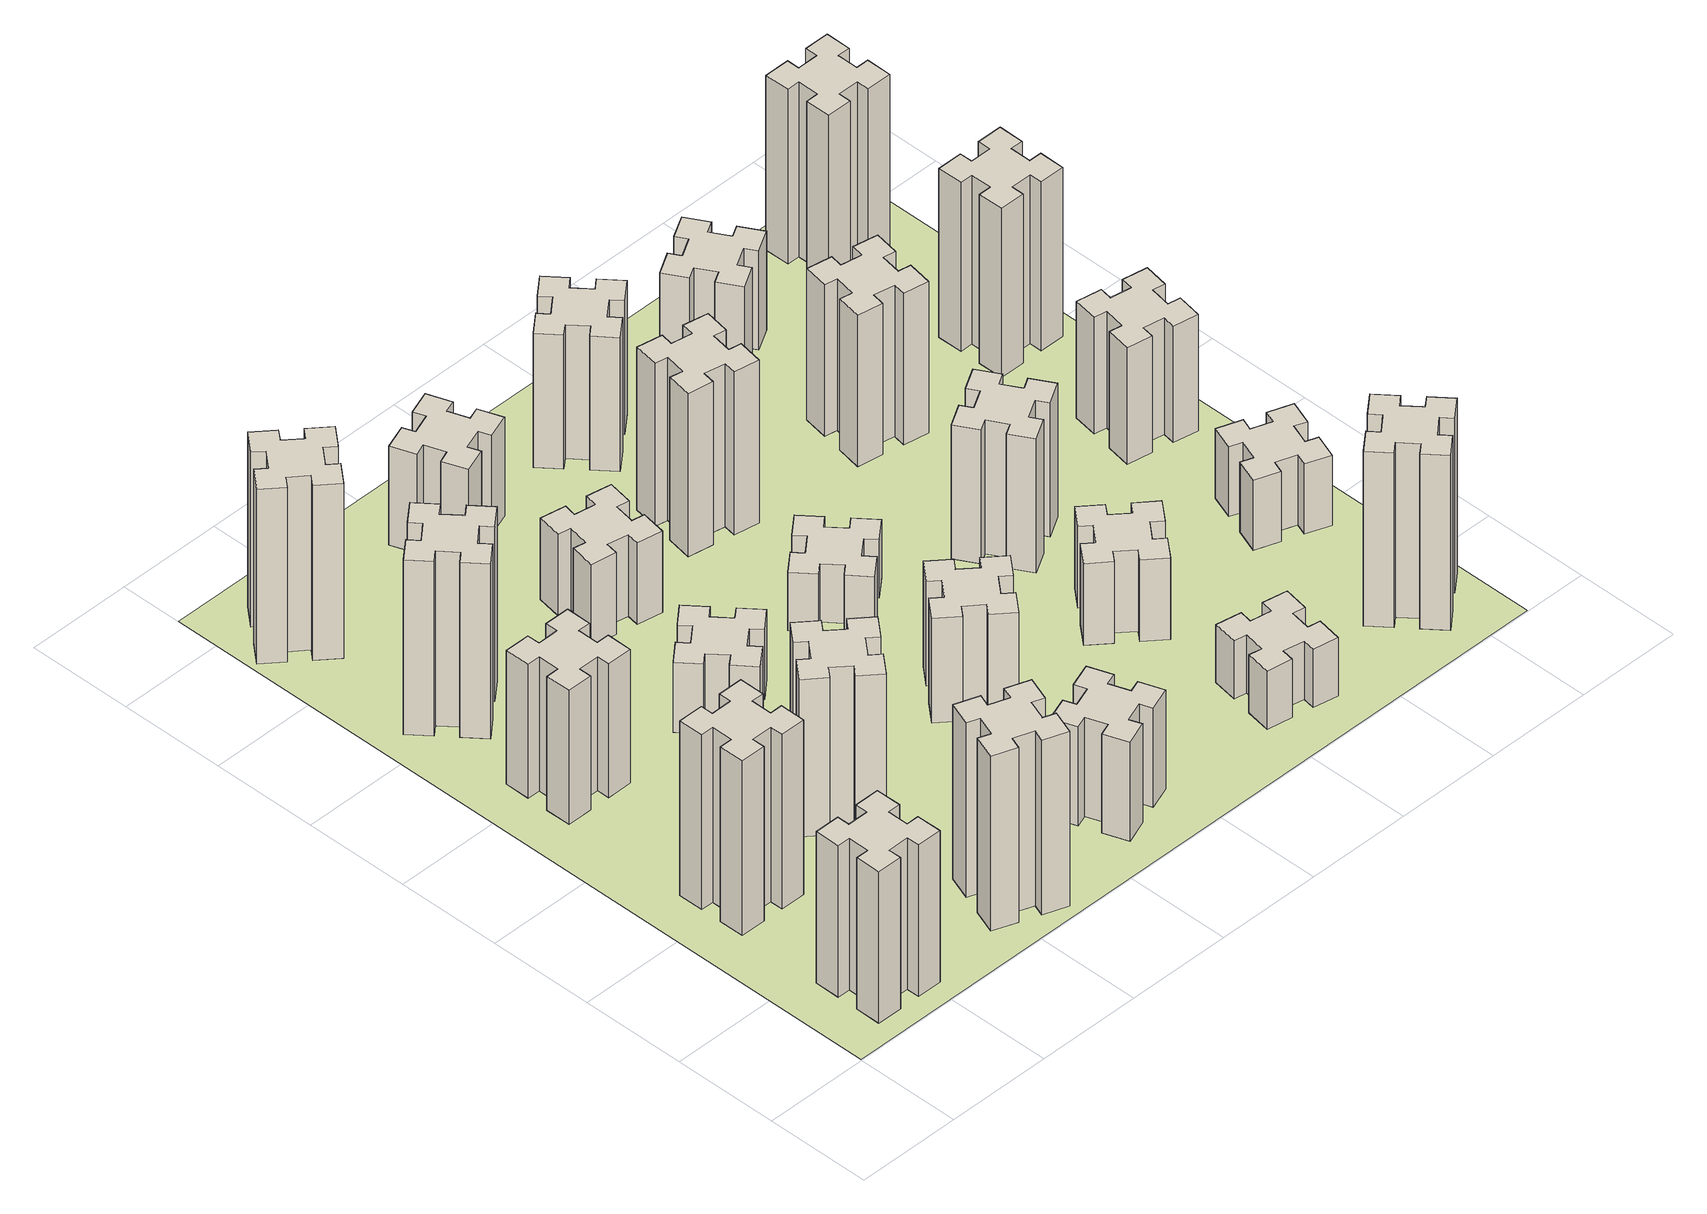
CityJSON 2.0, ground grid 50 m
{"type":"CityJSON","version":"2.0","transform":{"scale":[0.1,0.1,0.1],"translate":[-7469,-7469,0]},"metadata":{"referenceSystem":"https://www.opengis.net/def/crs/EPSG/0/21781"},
"CityObjects":{
"building1":{"type":"Building","attributes":{"class":"1000","function":"1000","usage":"1000","yearOfConstruction":2016,"roofType":"1000","measuredHeight":78,"storeysAboveGround":30,"storeysBelowGround":0},"geometry":[{"type":"Solid","lod":"1","boundaries":[[[[0,1,2,3,4,5,6,7,8,9,10,11,12,13,14,15,16,17,18,19]],[[17,16,20,21]],[[16,15,22,20]],[[15,14,23,22]],[[14,13,24,23]],[[13,12,25,24]],[[12,11,26,25]],[[11,10,27,26]],[[10,9,28,27]],[[9,8,29,28]],[[8,7,30,29]],[[7,6,31,30]],[[6,5,32,31]],[[5,4,33,32]],[[4,3,34,33]],[[3,2,35,34]],[[2,1,36,35]],[[1,0,37,36]],[[0,19,38,37]],[[19,18,39,38]],[[18,17,21,39]],[[24,25,26,27,28,29,30,31,32,33,34,35,36,37,38,39,21,20,22,23]]]]}]},
"building2":{"type":"Building","attributes":{"class":"1000","function":"1000","usage":"1000","yearOfConstruction":2016,"roofType":"1000","measuredHeight":90,"storeysAboveGround":30,"storeysBelowGround":0},"geometry":[{"type":"Solid","lod":"1","boundaries":[[[[40,41,42,43,44,45,46,47,48,49,50,51,52,53,54,55,56,57,58,59]],[[57,56,60,61]],[[56,55,62,60]],[[55,54,63,62]],[[54,53,64,63]],[[53,52,65,64]],[[52,51,66,65]],[[51,50,67,66]],[[50,49,68,67]],[[49,48,69,68]],[[48,47,70,69]],[[47,46,71,70]],[[46,45,72,71]],[[45,44,73,72]],[[44,43,74,73]],[[43,42,75,74]],[[42,41,76,75]],[[41,40,77,76]],[[40,59,78,77]],[[59,58,79,78]],[[58,57,61,79]],[[64,65,66,67,68,69,70,71,72,73,74,75,76,77,78,79,61,60,62,63]]]]}]},
"building3":{"type":"Building","attributes":{"class":"1000","function":"1000","usage":"1000","yearOfConstruction":2016,"roofType":"1000","measuredHeight":69,"storeysAboveGround":30,"storeysBelowGround":0},"geometry":[{"type":"Solid","lod":"1","boundaries":[[[[80,81,82,83,84,85,86,87,88,89,90,91,92,93,94,95,96,97,98,99]],[[97,96,100,101]],[[96,95,102,100]],[[95,94,103,102]],[[94,93,104,103]],[[93,92,105,104]],[[92,91,106,105]],[[91,90,107,106]],[[90,89,108,107]],[[89,88,109,108]],[[88,87,110,109]],[[87,86,111,110]],[[86,85,112,111]],[[85,84,113,112]],[[84,83,114,113]],[[83,82,115,114]],[[82,81,116,115]],[[81,80,117,116]],[[80,99,118,117]],[[99,98,119,118]],[[98,97,101,119]],[[104,105,106,107,108,109,110,111,112,113,114,115,116,117,118,119,101,100,102,103]]]]}]},
"building4":{"type":"Building","attributes":{"class":"1000","function":"1000","usage":"1000","yearOfConstruction":2016,"roofType":"1000","measuredHeight":90,"storeysAboveGround":30,"storeysBelowGround":0},"geometry":[{"type":"Solid","lod":"1","boundaries":[[[[120,121,122,123,124,125,126,127,128,129,130,131,132,133,134,135,136,137,138,139]],[[137,136,140,141]],[[136,135,142,140]],[[135,134,143,142]],[[134,133,144,143]],[[133,132,145,144]],[[132,131,146,145]],[[131,130,147,146]],[[130,129,148,147]],[[129,128,149,148]],[[128,127,150,149]],[[127,126,151,150]],[[126,125,152,151]],[[125,124,153,152]],[[124,123,154,153]],[[123,122,155,154]],[[122,121,156,155]],[[121,120,157,156]],[[120,139,158,157]],[[139,138,159,158]],[[138,137,141,159]],[[144,145,146,147,148,149,150,151,152,153,154,155,156,157,158,159,141,140,142,143]]]]}]},
"building5":{"type":"Building","attributes":{"class":"1000","function":"1000","usage":"1000","yearOfConstruction":2016,"roofType":"1000","measuredHeight":90,"storeysAboveGround":30,"storeysBelowGround":0},"geometry":[{"type":"Solid","lod":"1","boundaries":[[[[160,161,162,163,164,165,166,167,168,169,170,171,172,173,174,175,176,177,178,179]],[[177,176,180,181]],[[176,175,182,180]],[[175,174,183,182]],[[174,173,184,183]],[[173,172,185,184]],[[172,171,186,185]],[[171,170,187,186]],[[170,169,188,187]],[[169,168,189,188]],[[168,167,190,189]],[[167,166,191,190]],[[166,165,192,191]],[[165,164,193,192]],[[164,163,194,193]],[[163,162,195,194]],[[162,161,196,195]],[[161,160,197,196]],[[160,179,198,197]],[[179,178,199,198]],[[178,177,181,199]],[[184,185,186,187,188,189,190,191,192,193,194,195,196,197,198,199,181,180,182,183]]]]}]},
"building6":{"type":"Building","attributes":{"class":"1000","function":"1000","usage":"1000","yearOfConstruction":2016,"roofType":"1000","measuredHeight":90,"storeysAboveGround":30,"storeysBelowGround":0},"geometry":[{"type":"Solid","lod":"1","boundaries":[[[[200,201,202,203,204,205,206,207,208,209,210,211,212,213,214,215,216,217,218,219]],[[217,216,220,221]],[[216,215,222,220]],[[215,214,223,222]],[[214,213,224,223]],[[213,212,225,224]],[[212,211,226,225]],[[211,210,227,226]],[[210,209,228,227]],[[209,208,229,228]],[[208,207,230,229]],[[207,206,231,230]],[[206,205,232,231]],[[205,204,233,232]],[[204,203,234,233]],[[203,202,235,234]],[[202,201,236,235]],[[201,200,237,236]],[[200,219,238,237]],[[219,218,239,238]],[[218,217,221,239]],[[224,225,226,227,228,229,230,231,232,233,234,235,236,237,238,239,221,220,222,223]]]]}]},
"building7":{"type":"Building","attributes":{"class":"1000","function":"1000","usage":"1000","yearOfConstruction":2016,"roofType":"1000","measuredHeight":81,"storeysAboveGround":30,"storeysBelowGround":0},"geometry":[{"type":"Solid","lod":"1","boundaries":[[[[240,241,242,243,244,245,246,247,248,249,250,251,252,253,254,255,256,257,258,259]],[[257,256,260,261]],[[256,255,262,260]],[[255,254,263,262]],[[254,253,264,263]],[[253,252,265,264]],[[252,251,266,265]],[[251,250,267,266]],[[250,249,268,267]],[[249,248,269,268]],[[248,247,270,269]],[[247,246,271,270]],[[246,245,272,271]],[[245,244,273,272]],[[244,243,274,273]],[[243,242,275,274]],[[242,241,276,275]],[[241,240,277,276]],[[240,259,278,277]],[[259,258,279,278]],[[258,257,261,279]],[[264,265,266,267,268,269,270,271,272,273,274,275,276,277,278,279,261,260,262,263]]]]}]},
"building8":{"type":"Building","attributes":{"class":"1000","function":"1000","usage":"1000","yearOfConstruction":2016,"roofType":"1000","measuredHeight":36,"storeysAboveGround":30,"storeysBelowGround":0},"geometry":[{"type":"Solid","lod":"1","boundaries":[[[[280,281,282,283,284,285,286,287,288,289,290,291,292,293,294,295,296,297,298,299]],[[297,296,300,301]],[[296,295,302,300]],[[295,294,303,302]],[[294,293,304,303]],[[293,292,305,304]],[[292,291,306,305]],[[291,290,307,306]],[[290,289,308,307]],[[289,288,309,308]],[[288,287,310,309]],[[287,286,311,310]],[[286,285,312,311]],[[285,284,313,312]],[[284,283,314,313]],[[283,282,315,314]],[[282,281,316,315]],[[281,280,317,316]],[[280,299,318,317]],[[299,298,319,318]],[[298,297,301,319]],[[304,305,306,307,308,309,310,311,312,313,314,315,316,317,318,319,301,300,302,303]]]]}]},
"building9":{"type":"Building","attributes":{"class":"1000","function":"1000","usage":"1000","yearOfConstruction":2016,"roofType":"1000","measuredHeight":51,"storeysAboveGround":30,"storeysBelowGround":0},"geometry":[{"type":"Solid","lod":"1","boundaries":[[[[320,321,322,323,324,325,326,327,328,329,330,331,332,333,334,335,336,337,338,339]],[[337,336,340,341]],[[336,335,342,340]],[[335,334,343,342]],[[334,333,344,343]],[[333,332,345,344]],[[332,331,346,345]],[[331,330,347,346]],[[330,329,348,347]],[[329,328,349,348]],[[328,327,350,349]],[[327,326,351,350]],[[326,325,352,351]],[[325,324,353,352]],[[324,323,354,353]],[[323,322,355,354]],[[322,321,356,355]],[[321,320,357,356]],[[320,339,358,357]],[[339,338,359,358]],[[338,337,341,359]],[[344,345,346,347,348,349,350,351,352,353,354,355,356,357,358,359,341,340,342,343]]]]}]},
"building10":{"type":"Building","attributes":{"class":"1000","function":"1000","usage":"1000","yearOfConstruction":2016,"roofType":"1000","measuredHeight":42,"storeysAboveGround":30,"storeysBelowGround":0},"geometry":[{"type":"Solid","lod":"1","boundaries":[[[[360,361,362,363,364,365,366,367,368,369,370,371,372,373,374,375,376,377,378,379]],[[377,376,380,381]],[[376,375,382,380]],[[375,374,383,382]],[[374,373,384,383]],[[373,372,385,384]],[[372,371,386,385]],[[371,370,387,386]],[[370,369,388,387]],[[369,368,389,388]],[[368,367,390,389]],[[367,366,391,390]],[[366,365,392,391]],[[365,364,393,392]],[[364,363,394,393]],[[363,362,395,394]],[[362,361,396,395]],[[361,360,397,396]],[[360,379,398,397]],[[379,378,399,398]],[[378,377,381,399]],[[384,385,386,387,388,389,390,391,392,393,394,395,396,397,398,399,381,380,382,383]]]]}]},
"building11":{"type":"Building","attributes":{"class":"1000","function":"1000","usage":"1000","yearOfConstruction":2016,"roofType":"1000","measuredHeight":51,"storeysAboveGround":30,"storeysBelowGround":0},"geometry":[{"type":"Solid","lod":"1","boundaries":[[[[400,401,402,403,404,405,406,407,408,409,410,411,412,413,414,415,416,417,418,419]],[[417,416,420,421]],[[416,415,422,420]],[[415,414,423,422]],[[414,413,424,423]],[[413,412,425,424]],[[412,411,426,425]],[[411,410,427,426]],[[410,409,428,427]],[[409,408,429,428]],[[408,407,430,429]],[[407,406,431,430]],[[406,405,432,431]],[[405,404,433,432]],[[404,403,434,433]],[[403,402,435,434]],[[402,401,436,435]],[[401,400,437,436]],[[400,419,438,437]],[[419,418,439,438]],[[418,417,421,439]],[[424,425,426,427,428,429,430,431,432,433,434,435,436,437,438,439,421,420,422,423]]]]}]},
"building12":{"type":"Building","attributes":{"class":"1000","function":"1000","usage":"1000","yearOfConstruction":2016,"roofType":"1000","measuredHeight":54,"storeysAboveGround":30,"storeysBelowGround":0},"geometry":[{"type":"Solid","lod":"1","boundaries":[[[[440,441,442,443,444,445,446,447,448,449,450,451,452,453,454,455,456,457,458,459]],[[457,456,460,461]],[[456,455,462,460]],[[455,454,463,462]],[[454,453,464,463]],[[453,452,465,464]],[[452,451,466,465]],[[451,450,467,466]],[[450,449,468,467]],[[449,448,469,468]],[[448,447,470,469]],[[447,446,471,470]],[[446,445,472,471]],[[445,444,473,472]],[[444,443,474,473]],[[443,442,475,474]],[[442,441,476,475]],[[441,440,477,476]],[[440,459,478,477]],[[459,458,479,478]],[[458,457,461,479]],[[464,465,466,467,468,469,470,471,472,473,474,475,476,477,478,479,461,460,462,463]]]]}]},
"building13":{"type":"Building","attributes":{"class":"1000","function":"1000","usage":"1000","yearOfConstruction":2016,"roofType":"1000","measuredHeight":30,"storeysAboveGround":30,"storeysBelowGround":0},"geometry":[{"type":"Solid","lod":"1","boundaries":[[[[480,481,482,483,484,485,486,487,488,489,490,491,492,493,494,495,496,497,498,499]],[[497,496,500,501]],[[496,495,502,500]],[[495,494,503,502]],[[494,493,504,503]],[[493,492,505,504]],[[492,491,506,505]],[[491,490,507,506]],[[490,489,508,507]],[[489,488,509,508]],[[488,487,510,509]],[[487,486,511,510]],[[486,485,512,511]],[[485,484,513,512]],[[484,483,514,513]],[[483,482,515,514]],[[482,481,516,515]],[[481,480,517,516]],[[480,499,518,517]],[[499,498,519,518]],[[498,497,501,519]],[[504,505,506,507,508,509,510,511,512,513,514,515,516,517,518,519,501,500,502,503]]]]}]},
"building14":{"type":"Building","attributes":{"class":"1000","function":"1000","usage":"1000","yearOfConstruction":2016,"roofType":"1000","measuredHeight":84,"storeysAboveGround":30,"storeysBelowGround":0},"geometry":[{"type":"Solid","lod":"1","boundaries":[[[[520,521,522,523,524,525,526,527,528,529,530,531,532,533,534,535,536,537,538,539]],[[537,536,540,541]],[[536,535,542,540]],[[535,534,543,542]],[[534,533,544,543]],[[533,532,545,544]],[[532,531,546,545]],[[531,530,547,546]],[[530,529,548,547]],[[529,528,549,548]],[[528,527,550,549]],[[527,526,551,550]],[[526,525,552,551]],[[525,524,553,552]],[[524,523,554,553]],[[523,522,555,554]],[[522,521,556,555]],[[521,520,557,556]],[[520,539,558,557]],[[539,538,559,558]],[[538,537,541,559]],[[544,545,546,547,548,549,550,551,552,553,554,555,556,557,558,559,541,540,542,543]]]]}]},
"building15":{"type":"Building","attributes":{"class":"1000","function":"1000","usage":"1000","yearOfConstruction":2016,"roofType":"1000","measuredHeight":30,"storeysAboveGround":30,"storeysBelowGround":0},"geometry":[{"type":"Solid","lod":"1","boundaries":[[[[560,561,562,563,564,565,566,567,568,569,570,571,572,573,574,575,576,577,578,579]],[[577,576,580,581]],[[576,575,582,580]],[[575,574,583,582]],[[574,573,584,583]],[[573,572,585,584]],[[572,571,586,585]],[[571,570,587,586]],[[570,569,588,587]],[[569,568,589,588]],[[568,567,590,589]],[[567,566,591,590]],[[566,565,592,591]],[[565,564,593,592]],[[564,563,594,593]],[[563,562,595,594]],[[562,561,596,595]],[[561,560,597,596]],[[560,579,598,597]],[[579,578,599,598]],[[578,577,581,599]],[[584,585,586,587,588,589,590,591,592,593,594,595,596,597,598,599,581,580,582,583]]]]}]},
"building16":{"type":"Building","attributes":{"class":"1000","function":"1000","usage":"1000","yearOfConstruction":2016,"roofType":"1000","measuredHeight":69,"storeysAboveGround":30,"storeysBelowGround":0},"geometry":[{"type":"Solid","lod":"1","boundaries":[[[[600,601,602,603,604,605,606,607,608,609,610,611,612,613,614,615,616,617,618,619]],[[617,616,620,621]],[[616,615,622,620]],[[615,614,623,622]],[[614,613,624,623]],[[613,612,625,624]],[[612,611,626,625]],[[611,610,627,626]],[[610,609,628,627]],[[609,608,629,628]],[[608,607,630,629]],[[607,606,631,630]],[[606,605,632,631]],[[605,604,633,632]],[[604,603,634,633]],[[603,602,635,634]],[[602,601,636,635]],[[601,600,637,636]],[[600,619,638,637]],[[619,618,639,638]],[[618,617,621,639]],[[624,625,626,627,628,629,630,631,632,633,634,635,636,637,638,639,621,620,622,623]]]]}]},
"building17":{"type":"Building","attributes":{"class":"1000","function":"1000","usage":"1000","yearOfConstruction":2016,"roofType":"1000","measuredHeight":42,"storeysAboveGround":30,"storeysBelowGround":0},"geometry":[{"type":"Solid","lod":"1","boundaries":[[[[640,641,642,643,644,645,646,647,648,649,650,651,652,653,654,655,656,657,658,659]],[[657,656,660,661]],[[656,655,662,660]],[[655,654,663,662]],[[654,653,664,663]],[[653,652,665,664]],[[652,651,666,665]],[[651,650,667,666]],[[650,649,668,667]],[[649,648,669,668]],[[648,647,670,669]],[[647,646,671,670]],[[646,645,672,671]],[[645,644,673,672]],[[644,643,674,673]],[[643,642,675,674]],[[642,641,676,675]],[[641,640,677,676]],[[640,659,678,677]],[[659,658,679,678]],[[658,657,661,679]],[[664,665,666,667,668,669,670,671,672,673,674,675,676,677,678,679,661,660,662,663]]]]}]},
"building18":{"type":"Building","attributes":{"class":"1000","function":"1000","usage":"1000","yearOfConstruction":2016,"roofType":"1000","measuredHeight":69,"storeysAboveGround":30,"storeysBelowGround":0},"geometry":[{"type":"Solid","lod":"1","boundaries":[[[[680,681,682,683,684,685,686,687,688,689,690,691,692,693,694,695,696,697,698,699]],[[697,696,700,701]],[[696,695,702,700]],[[695,694,703,702]],[[694,693,704,703]],[[693,692,705,704]],[[692,691,706,705]],[[691,690,707,706]],[[690,689,708,707]],[[689,688,709,708]],[[688,687,710,709]],[[687,686,711,710]],[[686,685,712,711]],[[685,684,713,712]],[[684,683,714,713]],[[683,682,715,714]],[[682,681,716,715]],[[681,680,717,716]],[[680,699,718,717]],[[699,698,719,718]],[[698,697,701,719]],[[704,705,706,707,708,709,710,711,712,713,714,715,716,717,718,719,701,700,702,703]]]]}]},
"building19":{"type":"Building","attributes":{"class":"1000","function":"1000","usage":"1000","yearOfConstruction":2016,"roofType":"1000","measuredHeight":78,"storeysAboveGround":30,"storeysBelowGround":0},"geometry":[{"type":"Solid","lod":"1","boundaries":[[[[720,721,722,723,724,725,726,727,728,729,730,731,732,733,734,735,736,737,738,739]],[[737,736,740,741]],[[736,735,742,740]],[[735,734,743,742]],[[734,733,744,743]],[[733,732,745,744]],[[732,731,746,745]],[[731,730,747,746]],[[730,729,748,747]],[[729,728,749,748]],[[728,727,750,749]],[[727,726,751,750]],[[726,725,752,751]],[[725,724,753,752]],[[724,723,754,753]],[[723,722,755,754]],[[722,721,756,755]],[[721,720,757,756]],[[720,739,758,757]],[[739,738,759,758]],[[738,737,741,759]],[[744,745,746,747,748,749,750,751,752,753,754,755,756,757,758,759,741,740,742,743]]]]}]},
"building20":{"type":"Building","attributes":{"class":"1000","function":"1000","usage":"1000","yearOfConstruction":2016,"roofType":"1000","measuredHeight":90,"storeysAboveGround":30,"storeysBelowGround":0},"geometry":[{"type":"Solid","lod":"1","boundaries":[[[[760,761,762,763,764,765,766,767,768,769,770,771,772,773,774,775,776,777,778,779]],[[777,776,780,781]],[[776,775,782,780]],[[775,774,783,782]],[[774,773,784,783]],[[773,772,785,784]],[[772,771,786,785]],[[771,770,787,786]],[[770,769,788,787]],[[769,768,789,788]],[[768,767,790,789]],[[767,766,791,790]],[[766,765,792,791]],[[765,764,793,792]],[[764,763,794,793]],[[763,762,795,794]],[[762,761,796,795]],[[761,760,797,796]],[[760,779,798,797]],[[779,778,799,798]],[[778,777,781,799]],[[784,785,786,787,788,789,790,791,792,793,794,795,796,797,798,799,781,780,782,783]]]]}]},
"building21":{"type":"Building","attributes":{"class":"1000","function":"1000","usage":"1000","yearOfConstruction":2016,"roofType":"1000","measuredHeight":51,"storeysAboveGround":30,"storeysBelowGround":0},"geometry":[{"type":"Solid","lod":"1","boundaries":[[[[800,801,802,803,804,805,806,807,808,809,810,811,812,813,814,815,816,817,818,819]],[[817,816,820,821]],[[816,815,822,820]],[[815,814,823,822]],[[814,813,824,823]],[[813,812,825,824]],[[812,811,826,825]],[[811,810,827,826]],[[810,809,828,827]],[[809,808,829,828]],[[808,807,830,829]],[[807,806,831,830]],[[806,805,832,831]],[[805,804,833,832]],[[804,803,834,833]],[[803,802,835,834]],[[802,801,836,835]],[[801,800,837,836]],[[800,819,838,837]],[[819,818,839,838]],[[818,817,821,839]],[[824,825,826,827,828,829,830,831,832,833,834,835,836,837,838,839,821,820,822,823]]]]}]},
"building22":{"type":"Building","attributes":{"class":"1000","function":"1000","usage":"1000","yearOfConstruction":2016,"roofType":"1000","measuredHeight":36,"storeysAboveGround":30,"storeysBelowGround":0},"geometry":[{"type":"Solid","lod":"1","boundaries":[[[[840,841,842,843,844,845,846,847,848,849,850,851,852,853,854,855,856,857,858,859]],[[857,856,860,861]],[[856,855,862,860]],[[855,854,863,862]],[[854,853,864,863]],[[853,852,865,864]],[[852,851,866,865]],[[851,850,867,866]],[[850,849,868,867]],[[849,848,869,868]],[[848,847,870,869]],[[847,846,871,870]],[[846,845,872,871]],[[845,844,873,872]],[[844,843,874,873]],[[843,842,875,874]],[[842,841,876,875]],[[841,840,877,876]],[[840,859,878,877]],[[859,858,879,878]],[[858,857,861,879]],[[864,865,866,867,868,869,870,871,872,873,874,875,876,877,878,879,861,860,862,863]]]]}]},
"building23":{"type":"Building","attributes":{"class":"1000","function":"1000","usage":"1000","yearOfConstruction":2016,"roofType":"1000","measuredHeight":60,"storeysAboveGround":30,"storeysBelowGround":0},"geometry":[{"type":"Solid","lod":"1","boundaries":[[[[880,881,882,883,884,885,886,887,888,889,890,891,892,893,894,895,896,897,898,899]],[[897,896,900,901]],[[896,895,902,900]],[[895,894,903,902]],[[894,893,904,903]],[[893,892,905,904]],[[892,891,906,905]],[[891,890,907,906]],[[890,889,908,907]],[[889,888,909,908]],[[888,887,910,909]],[[887,886,911,910]],[[886,885,912,911]],[[885,884,913,912]],[[884,883,914,913]],[[883,882,915,914]],[[882,881,916,915]],[[881,880,917,916]],[[880,899,918,917]],[[899,898,919,918]],[[898,897,901,919]],[[904,905,906,907,908,909,910,911,912,913,914,915,916,917,918,919,901,900,902,903]]]]}]},
"building24":{"type":"Building","attributes":{"class":"1000","function":"1000","usage":"1000","yearOfConstruction":2016,"roofType":"1000","measuredHeight":87,"storeysAboveGround":30,"storeysBelowGround":0},"geometry":[{"type":"Solid","lod":"1","boundaries":[[[[920,921,922,923,924,925,926,927,928,929,930,931,932,933,934,935,936,937,938,939]],[[937,936,940,941]],[[936,935,942,940]],[[935,934,943,942]],[[934,933,944,943]],[[933,932,945,944]],[[932,931,946,945]],[[931,930,947,946]],[[930,929,948,947]],[[929,928,949,948]],[[928,927,950,949]],[[927,926,951,950]],[[926,925,952,951]],[[925,924,953,952]],[[924,923,954,953]],[[923,922,955,954]],[[922,921,956,955]],[[921,920,957,956]],[[920,939,958,957]],[[939,938,959,958]],[[938,937,941,959]],[[944,945,946,947,948,949,950,951,952,953,954,955,956,957,958,959,941,940,942,943]]]]}]},
"building25":{"type":"Building","attributes":{"class":"1000","function":"1000","usage":"1000","yearOfConstruction":2016,"roofType":"1000","measuredHeight":90,"storeysAboveGround":30,"storeysBelowGround":0},"geometry":[{"type":"Solid","lod":"1","boundaries":[[[[960,961,962,963,964,965,966,967,968,969,970,971,972,973,974,975,976,977,978,979]],[[977,976,980,981]],[[976,975,982,980]],[[975,974,983,982]],[[974,973,984,983]],[[973,972,985,984]],[[972,971,986,985]],[[971,970,987,986]],[[970,969,988,987]],[[969,968,989,988]],[[968,967,990,989]],[[967,966,991,990]],[[966,965,992,991]],[[965,964,993,992]],[[964,963,994,993]],[[963,962,995,994]],[[962,961,996,995]],[[961,960,997,996]],[[960,979,998,997]],[[979,978,999,998]],[[978,977,981,999]],[[984,985,986,987,988,989,990,991,992,993,994,995,996,997,998,999,981,980,982,983]]]]}]},
"landuse1":{"type":"LandUse","attributes":{"name":"plot1","function":"1010"},"geometry":[{"type":"MultiSurface","lod":"1","boundaries":[[[1000,1001,1002,1003]]]}]}
},
"vertices":[
[265,325,0],[265,225,0],[205,225,0],[205,105,0],[325,105,0],[325,165,0],[425,165,0],[425,105,0],[545,105,0],[545,225,0],[485,225,0],[485,325,0],[545,325,0],[545,445,0],[425,445,0],[425,385,0],[325,385,0],[325,445,0],[205,445,0],[205,325,0],[325,385,780],[325,445,780],[425,385,780],[425,445,780],[545,445,780],[545,325,780],[485,325,780],[485,225,780],[545,225,780],[545,105,780],[425,105,780],[425,165,780],[325,165,780],[325,105,780],[205,105,780],[205,225,780],[265,225,780],[265,325,780],[205,325,780],[205,445,780],
[265,1065,0],[265,965,0],[205,965,0],[205,845,0],[325,845,0],[325,905,0],[425,905,0],[425,845,0],[545,845,0],[545,965,0],[485,965,0],[485,1065,0],[545,1065,0],[545,1185,0],[425,1185,0],[425,1125,0],[325,1125,0],[325,1185,0],[205,1185,0],[205,1065,0],[325,1125,900],[325,1185,900],[425,1125,900],[425,1185,900],[545,1185,900],[545,1065,900],[485,1065,900],[485,965,900],[545,965,900],[545,845,900],[425,845,900],[425,905,900],[325,905,900],[325,845,900],[205,845,900],[205,965,900],[265,965,900],[265,1065,900],[205,1065,900],[205,1185,900],
[425,2065,0],[325,2065,0],[325,2125,0],[205,2125,0],[205,2005,0],[265,2005,0],[265,1905,0],[205,1905,0],[205,1785,0],[325,1785,0],[325,1845,0],[425,1845,0],[425,1785,0],[545,1785,0],[545,1905,0],[485,1905,0],[485,2005,0],[545,2005,0],[545,2125,0],[425,2125,0],[485,2005,690],[545,2005,690],[485,1905,690],[545,1905,690],[545,1785,690],[425,1785,690],[425,1845,690],[325,1845,690],[325,1785,690],[205,1785,690],[205,1905,690],[265,1905,690],[265,2005,690],[205,2005,690],[205,2125,690],[325,2125,690],[325,2065,690],[425,2065,690],[425,2125,690],[545,2125,690],
[492,2628,0],[427,2704,0],[473,2743,0],[396,2835,0],[304,2758,0],[343,2712,0],[266,2647,0],[228,2693,0],[136,2616,0],[213,2524,0],[259,2563,0],[323,2486,0],[277,2448,0],[354,2356,0],[446,2433,0],[408,2479,0],[484,2543,0],[523,2497,0],[615,2574,0],[538,2666,0],[484,2543,900],[523,2497,900],[408,2479,900],[446,2433,900],[354,2356,900],[277,2448,900],[323,2486,900],[259,2563,900],[213,2524,900],[136,2616,900],[228,2693,900],[266,2647,900],[343,2712,900],[304,2758,900],[396,2835,900],[473,2743,900],[427,2704,900],[492,2628,900],[538,2666,900],[615,2574,900],
[1029,360,0],[995,266,0],[939,287,0],[897,174,0],[1010,133,0],[1031,189,0],[1125,155,0],[1104,99,0],[1217,57,0],[1258,170,0],[1202,191,0],[1236,285,0],[1292,264,0],[1333,377,0],[1220,418,0],[1200,362,0],[1106,396,0],[1127,452,0],[1014,493,0],[973,380,0],[1106,396,900],[1127,452,900],[1200,362,900],[1220,418,900],[1333,377,900],[1292,264,900],[1236,285,900],[1202,191,900],[1258,170,900],[1217,57,900],[1104,99,900],[1125,155,900],[1031,189,900],[1010,133,900],[897,174,900],[939,287,900],[995,266,900],[1029,360,900],[973,380,900],[1014,493,900],
[384,3387,0],[308,3452,0],[346,3498,0],[254,3575,0],[177,3483,0],[223,3444,0],[159,3368,0],[113,3406,0],[36,3314,0],[128,3237,0],[166,3283,0],[243,3219,0],[204,3173,0],[296,3096,0],[373,3188,0],[327,3226,0],[392,3303,0],[438,3264,0],[515,3356,0],[423,3433,0],[392,3303,900],[438,3264,900],[327,3226,900],[373,3188,900],[296,3096,900],[204,3173,900],[243,3219,900],[166,3283,900],[128,3237,900],[36,3314,900],[113,3406,900],[159,3368,900],[223,3444,900],[177,3483,900],[254,3575,900],[346,3498,900],[308,3452,900],[384,3387,900],[423,3433,900],[515,3356,900],
[1124,1167,0],[1048,1232,0],[1086,1278,0],[994,1355,0],[917,1263,0],[963,1224,0],[899,1148,0],[853,1186,0],[776,1094,0],[868,1017,0],[906,1063,0],[983,999,0],[944,953,0],[1036,876,0],[1113,968,0],[1067,1006,0],[1132,1083,0],[1178,1044,0],[1255,1136,0],[1163,1213,0],[1132,1083,810],[1178,1044,810],[1067,1006,810],[1113,968,810],[1036,876,810],[944,953,810],[983,999,810],[906,1063,810],[868,1017,810],[776,1094,810],[853,1186,810],[899,1148,810],[963,1224,810],[917,1263,810],[994,1355,810],[1086,1278,810],[1048,1232,810],[1124,1167,810],[1163,1213,810],[1255,1136,810],
[1083,1972,0],[1006,1907,0],[968,1953,0],[876,1876,0],[953,1784,0],[999,1823,0],[1063,1746,0],[1017,1708,0],[1094,1616,0],[1186,1693,0],[1148,1739,0],[1224,1803,0],[1263,1757,0],[1355,1834,0],[1278,1926,0],[1232,1888,0],[1167,1964,0],[1213,2003,0],[1136,2095,0],[1044,2018,0],[1167,1964,360],[1213,2003,360],[1232,1888,360],[1278,1926,360],[1355,1834,360],[1263,1757,360],[1224,1803,360],[1148,1739,360],[1186,1693,360],[1094,1616,360],[1017,1708,360],[1063,1746,360],[999,1823,360],[953,1784,360],[876,1876,360],[968,1953,360],[1006,1907,360],[1083,1972,360],[1044,2018,360],[1136,2095,360],
[1765,496,0],[1671,462,0],[1650,518,0],[1537,477,0],[1579,364,0],[1635,385,0],[1669,291,0],[1613,270,0],[1654,157,0],[1767,199,0],[1746,255,0],[1840,289,0],[1860,233,0],[1973,274,0],[1932,387,0],[1876,366,0],[1842,460,0],[1898,480,0],[1857,593,0],[1744,552,0],[1842,460,510],[1898,480,510],[1876,366,510],[1932,387,510],[1973,274,510],[1860,233,510],[1840,289,510],[1746,255,510],[1767,199,510],[1654,157,510],[1613,270,510],[1669,291,510],[1635,385,510],[1579,364,510],[1537,477,510],[1650,518,510],[1671,462,510],[1765,496,510],[1744,552,510],[1857,593,510],
[1315,2527,0],[1332,2625,0],[1391,2615,0],[1412,2733,0],[1294,2754,0],[1284,2695,0],[1185,2712,0],[1196,2771,0],[1077,2792,0],[1057,2674,0],[1116,2664,0],[1098,2565,0],[1039,2576,0],[1018,2457,0],[1137,2437,0],[1147,2496,0],[1245,2478,0],[1235,2419,0],[1353,2398,0],[1374,2517,0],[1245,2478,420],[1235,2419,420],[1147,2496,420],[1137,2437,420],[1018,2457,420],[1039,2576,420],[1098,2565,420],[1116,2664,420],[1057,2674,420],[1077,2792,420],[1196,2771,420],[1185,2712,420],[1284,2695,420],[1294,2754,420],[1412,2733,420],[1391,2615,420],[1332,2625,420],[1315,2527,420],[1374,2517,420],[1353,2398,420],
[1125,3456,0],[1031,3422,0],[1010,3478,0],[897,3437,0],[939,3324,0],[995,3345,0],[1029,3251,0],[973,3230,0],[1014,3117,0],[1127,3159,0],[1106,3215,0],[1200,3249,0],[1220,3193,0],[1333,3234,0],[1292,3347,0],[1236,3326,0],[1202,3420,0],[1258,3440,0],[1217,3553,0],[1104,3512,0],[1202,3420,510],[1258,3440,510],[1236,3326,510],[1292,3347,510],[1333,3234,510],[1220,3193,510],[1200,3249,510],[1106,3215,510],[1127,3159,510],[1014,3117,510],[973,3230,510],[1029,3251,510],[995,3345,510],[939,3324,510],[897,3437,510],[1010,3478,510],[1031,3422,510],[1125,3456,510],[1104,3512,510],[1217,3553,510],
[1746,1163,0],[1823,1099,0],[1784,1053,0],[1876,976,0],[1953,1068,0],[1907,1106,0],[1972,1183,0],[2018,1144,0],[2095,1236,0],[2003,1313,0],[1964,1267,0],[1888,1332,0],[1926,1378,0],[1834,1455,0],[1757,1363,0],[1803,1324,0],[1739,1248,0],[1693,1286,0],[1616,1194,0],[1708,1117,0],[1739,1248,540],[1693,1286,540],[1803,1324,540],[1757,1363,540],[1834,1455,540],[1926,1378,540],[1888,1332,540],[1964,1267,540],[2003,1313,540],[2095,1236,540],[2018,1144,540],[1972,1183,540],[1907,1106,540],[1953,1068,540],[1876,976,540],[1784,1053,540],[1823,1099,540],[1746,1163,540],[1708,1117,540],[1616,1194,540],
[1972,1988,0],[1907,2064,0],[1953,2103,0],[1876,2195,0],[1784,2118,0],[1823,2072,0],[1746,2007,0],[1708,2053,0],[1616,1976,0],[1693,1884,0],[1739,1923,0],[1803,1846,0],[1757,1808,0],[1834,1716,0],[1926,1793,0],[1888,1839,0],[1964,1903,0],[2003,1857,0],[2095,1934,0],[2018,2026,0],[1964,1903,300],[2003,1857,300],[1888,1839,300],[1926,1793,300],[1834,1716,300],[1757,1808,300],[1803,1846,300],[1739,1923,300],[1693,1884,300],[1616,1976,300],[1708,2053,300],[1746,2007,300],[1823,2072,300],[1784,2118,300],[1876,2195,300],[1953,2103,300],[1907,2064,300],[1972,1988,300],[2018,2026,300],[2095,1934,300],
[1756,2764,0],[1738,2665,0],[1679,2676,0],[1658,2557,0],[1777,2537,0],[1787,2596,0],[1885,2578,0],[1875,2519,0],[1993,2498,0],[2014,2617,0],[1955,2627,0],[1972,2725,0],[2031,2715,0],[2052,2833,0],[1934,2854,0],[1924,2795,0],[1825,2812,0],[1836,2871,0],[1717,2892,0],[1697,2774,0],[1825,2812,840],[1836,2871,840],[1924,2795,840],[1934,2854,840],[2052,2833,840],[2031,2715,840],[1972,2725,840],[1955,2627,840],[2014,2617,840],[1993,2498,840],[1875,2519,840],[1885,2578,840],[1787,2596,840],[1777,2537,840],[1658,2557,840],[1679,2676,840],[1738,2665,840],[1756,2764,840],[1697,2774,840],[1717,2892,840],
[2596,444,0],[2578,345,0],[2519,356,0],[2498,237,0],[2617,217,0],[2627,276,0],[2725,258,0],[2715,199,0],[2833,178,0],[2854,297,0],[2795,307,0],[2812,405,0],[2871,395,0],[2892,513,0],[2774,534,0],[2764,475,0],[2665,492,0],[2676,551,0],[2557,572,0],[2537,454,0],[2665,492,300],[2676,551,300],[2764,475,300],[2774,534,300],[2892,513,300],[2871,395,300],[2812,405,300],[2795,307,300],[2854,297,300],[2833,178,300],[2715,199,300],[2725,258,300],[2627,276,300],[2617,217,300],[2498,237,300],[2519,356,300],[2578,345,300],[2596,444,300],[2537,454,300],[2557,572,300],
[1888,3219,0],[1964,3283,0],[2003,3237,0],[2095,3314,0],[2018,3406,0],[1972,3368,0],[1907,3444,0],[1953,3483,0],[1876,3575,0],[1784,3498,0],[1823,3452,0],[1746,3387,0],[1708,3433,0],[1616,3356,0],[1693,3264,0],[1739,3303,0],[1803,3226,0],[1757,3188,0],[1834,3096,0],[1926,3173,0],[1803,3226,690],[1757,3188,690],[1739,3303,690],[1693,3264,690],[1616,3356,690],[1708,3433,690],[1746,3387,690],[1823,3452,690],[1784,3498,690],[1876,3575,690],[1953,3483,690],[1907,3444,690],[1972,3368,690],[2018,3406,690],[2095,3314,690],[2003,3237,690],[1964,3283,690],[1888,3219,690],[1926,3173,690],[1834,3096,690],
[2647,1006,0],[2712,1083,0],[2758,1044,0],[2835,1136,0],[2743,1213,0],[2704,1167,0],[2628,1232,0],[2666,1278,0],[2574,1355,0],[2497,1263,0],[2543,1224,0],[2479,1148,0],[2433,1186,0],[2356,1094,0],[2448,1017,0],[2486,1063,0],[2563,999,0],[2524,953,0],[2616,876,0],[2693,968,0],[2563,999,420],[2524,953,420],[2486,1063,420],[2448,1017,420],[2356,1094,420],[2433,1186,420],[2479,1148,420],[2543,1224,420],[2497,1263,420],[2574,1355,420],[2666,1278,420],[2628,1232,420],[2704,1167,420],[2743,1213,420],[2835,1136,420],[2758,1044,420],[2712,1083,420],[2647,1006,420],[2693,968,420],[2616,876,420],
[2475,1744,0],[2525,1657,0],[2473,1627,0],[2533,1523,0],[2637,1583,0],[2607,1635,0],[2694,1685,0],[2724,1633,0],[2828,1693,0],[2768,1797,0],[2716,1767,0],[2666,1854,0],[2718,1884,0],[2658,1988,0],[2554,1928,0],[2584,1876,0],[2497,1826,0],[2467,1878,0],[2363,1818,0],[2423,1714,0],[2497,1826,690],[2467,1878,690],[2584,1876,690],[2554,1928,690],[2658,1988,690],[2718,1884,690],[2666,1854,690],[2716,1767,690],[2768,1797,690],[2828,1693,690],[2724,1633,690],[2694,1685,690],[2607,1635,690],[2637,1583,690],[2533,1523,690],[2473,1627,690],[2525,1657,690],[2475,1744,690],[2423,1714,690],[2363,1818,690],
[2596,2664,0],[2578,2565,0],[2519,2576,0],[2498,2457,0],[2617,2437,0],[2627,2496,0],[2725,2478,0],[2715,2419,0],[2833,2398,0],[2854,2517,0],[2795,2527,0],[2812,2625,0],[2871,2615,0],[2892,2733,0],[2774,2754,0],[2764,2695,0],[2665,2712,0],[2676,2771,0],[2557,2792,0],[2537,2674,0],[2665,2712,780],[2676,2771,780],[2764,2695,780],[2774,2754,780],[2892,2733,780],[2871,2615,780],[2812,2625,780],[2795,2527,780],[2854,2517,780],[2833,2398,780],[2715,2419,780],[2725,2478,780],[2627,2496,780],[2617,2437,780],[2498,2457,780],[2519,2576,780],[2578,2565,780],[2596,2664,780],[2537,2674,780],[2557,2792,780],
[3468,259,0],[3544,323,0],[3583,277,0],[3675,354,0],[3598,446,0],[3552,408,0],[3487,484,0],[3533,523,0],[3456,615,0],[3364,538,0],[3403,492,0],[3326,427,0],[3288,473,0],[3196,396,0],[3273,304,0],[3319,343,0],[3383,266,0],[3337,228,0],[3414,136,0],[3506,213,0],[3383,266,900],[3337,228,900],[3319,343,900],[3273,304,900],[3196,396,900],[3288,473,900],[3326,427,900],[3403,492,900],[3364,538,900],[3456,615,900],[3533,523,900],[3487,484,900],[3552,408,900],[3598,446,900],[3675,354,900],[3583,277,900],[3544,323,900],[3468,259,900],[3506,213,900],[3414,136,900],
[2716,3347,0],[2666,3434,0],[2718,3464,0],[2658,3568,0],[2554,3508,0],[2584,3456,0],[2497,3406,0],[2467,3458,0],[2363,3398,0],[2423,3294,0],[2475,3324,0],[2525,3237,0],[2473,3207,0],[2533,3103,0],[2637,3163,0],[2607,3215,0],[2694,3265,0],[2724,3213,0],[2828,3273,0],[2768,3377,0],[2694,3265,510],[2724,3213,510],[2607,3215,510],[2637,3163,510],[2533,3103,510],[2473,3207,510],[2525,3237,510],[2475,3324,510],[2423,3294,510],[2363,3398,510],[2467,3458,510],[2497,3406,510],[2584,3456,510],[2554,3508,510],[2658,3568,510],[2718,3464,510],[2666,3434,510],[2716,3347,510],[2768,3377,510],[2828,3273,510],
[3351,1029,0],[3445,995,0],[3424,939,0],[3537,897,0],[3578,1010,0],[3522,1031,0],[3556,1125,0],[3612,1104,0],[3653,1217,0],[3540,1258,0],[3520,1202,0],[3426,1236,0],[3447,1292,0],[3334,1333,0],[3293,1220,0],[3349,1200,0],[3315,1106,0],[3259,1127,0],[3217,1014,0],[3330,973,0],[3315,1106,360],[3259,1127,360],[3349,1200,360],[3293,1220,360],[3334,1333,360],[3447,1292,360],[3426,1236,360],[3520,1202,360],[3540,1258,360],[3653,1217,360],[3612,1104,360],[3556,1125,360],[3522,1031,360],[3578,1010,360],[3537,897,360],[3424,939,360],[3445,995,360],[3351,1029,360],[3330,973,360],[3217,1014,360],
[3367,1756,0],[3465,1738,0],[3455,1679,0],[3573,1658,0],[3594,1777,0],[3535,1787,0],[3552,1885,0],[3611,1875,0],[3632,1993,0],[3514,2014,0],[3504,1955,0],[3405,1972,0],[3416,2031,0],[3297,2052,0],[3277,1934,0],[3336,1924,0],[3318,1825,0],[3259,1836,0],[3238,1717,0],[3357,1697,0],[3318,1825,600],[3259,1836,600],[3336,1924,600],[3277,1934,600],[3297,2052,600],[3416,2031,600],[3405,1972,600],[3504,1955,600],[3514,2014,600],[3632,1993,600],[3611,1875,600],[3552,1885,600],[3535,1787,600],[3594,1777,600],[3573,1658,600],[3455,1679,600],[3465,1738,600],[3367,1756,600],[3357,1697,600],[3238,1717,600],
[3485,2705,0],[3385,2705,0],[3385,2765,0],[3265,2765,0],[3265,2645,0],[3325,2645,0],[3325,2545,0],[3265,2545,0],[3265,2425,0],[3385,2425,0],[3385,2485,0],[3485,2485,0],[3485,2425,0],[3605,2425,0],[3605,2545,0],[3545,2545,0],[3545,2645,0],[3605,2645,0],[3605,2765,0],[3485,2765,0],[3545,2645,870],[3605,2645,870],[3545,2545,870],[3605,2545,870],[3605,2425,870],[3485,2425,870],[3485,2485,870],[3385,2485,870],[3385,2425,870],[3265,2425,870],[3265,2545,870],[3325,2545,870],[3325,2645,870],[3265,2645,870],[3265,2765,870],[3385,2765,870],[3385,2705,870],[3485,2705,870],[3485,2765,870],[3605,2765,870],
[3285,3325,0],[3385,3325,0],[3385,3265,0],[3505,3265,0],[3505,3385,0],[3445,3385,0],[3445,3485,0],[3505,3485,0],[3505,3605,0],[3385,3605,0],[3385,3545,0],[3285,3545,0],[3285,3605,0],[3165,3605,0],[3165,3485,0],[3225,3485,0],[3225,3385,0],[3165,3385,0],[3165,3265,0],[3285,3265,0],[3225,3385,900],[3165,3385,900],[3225,3485,900],[3165,3485,900],[3165,3605,900],[3285,3605,900],[3285,3545,900],[3385,3545,900],[3385,3605,900],[3505,3605,900],[3505,3485,900],[3445,3485,900],[3445,3385,900],[3505,3385,900],[3505,3265,900],[3385,3265,900],[3385,3325,900],[3285,3325,900],[3285,3265,900],[3165,3265,900],
[5,3705,0],[3705,3705,0],[3705,5,0],[5,5,0]
]}
